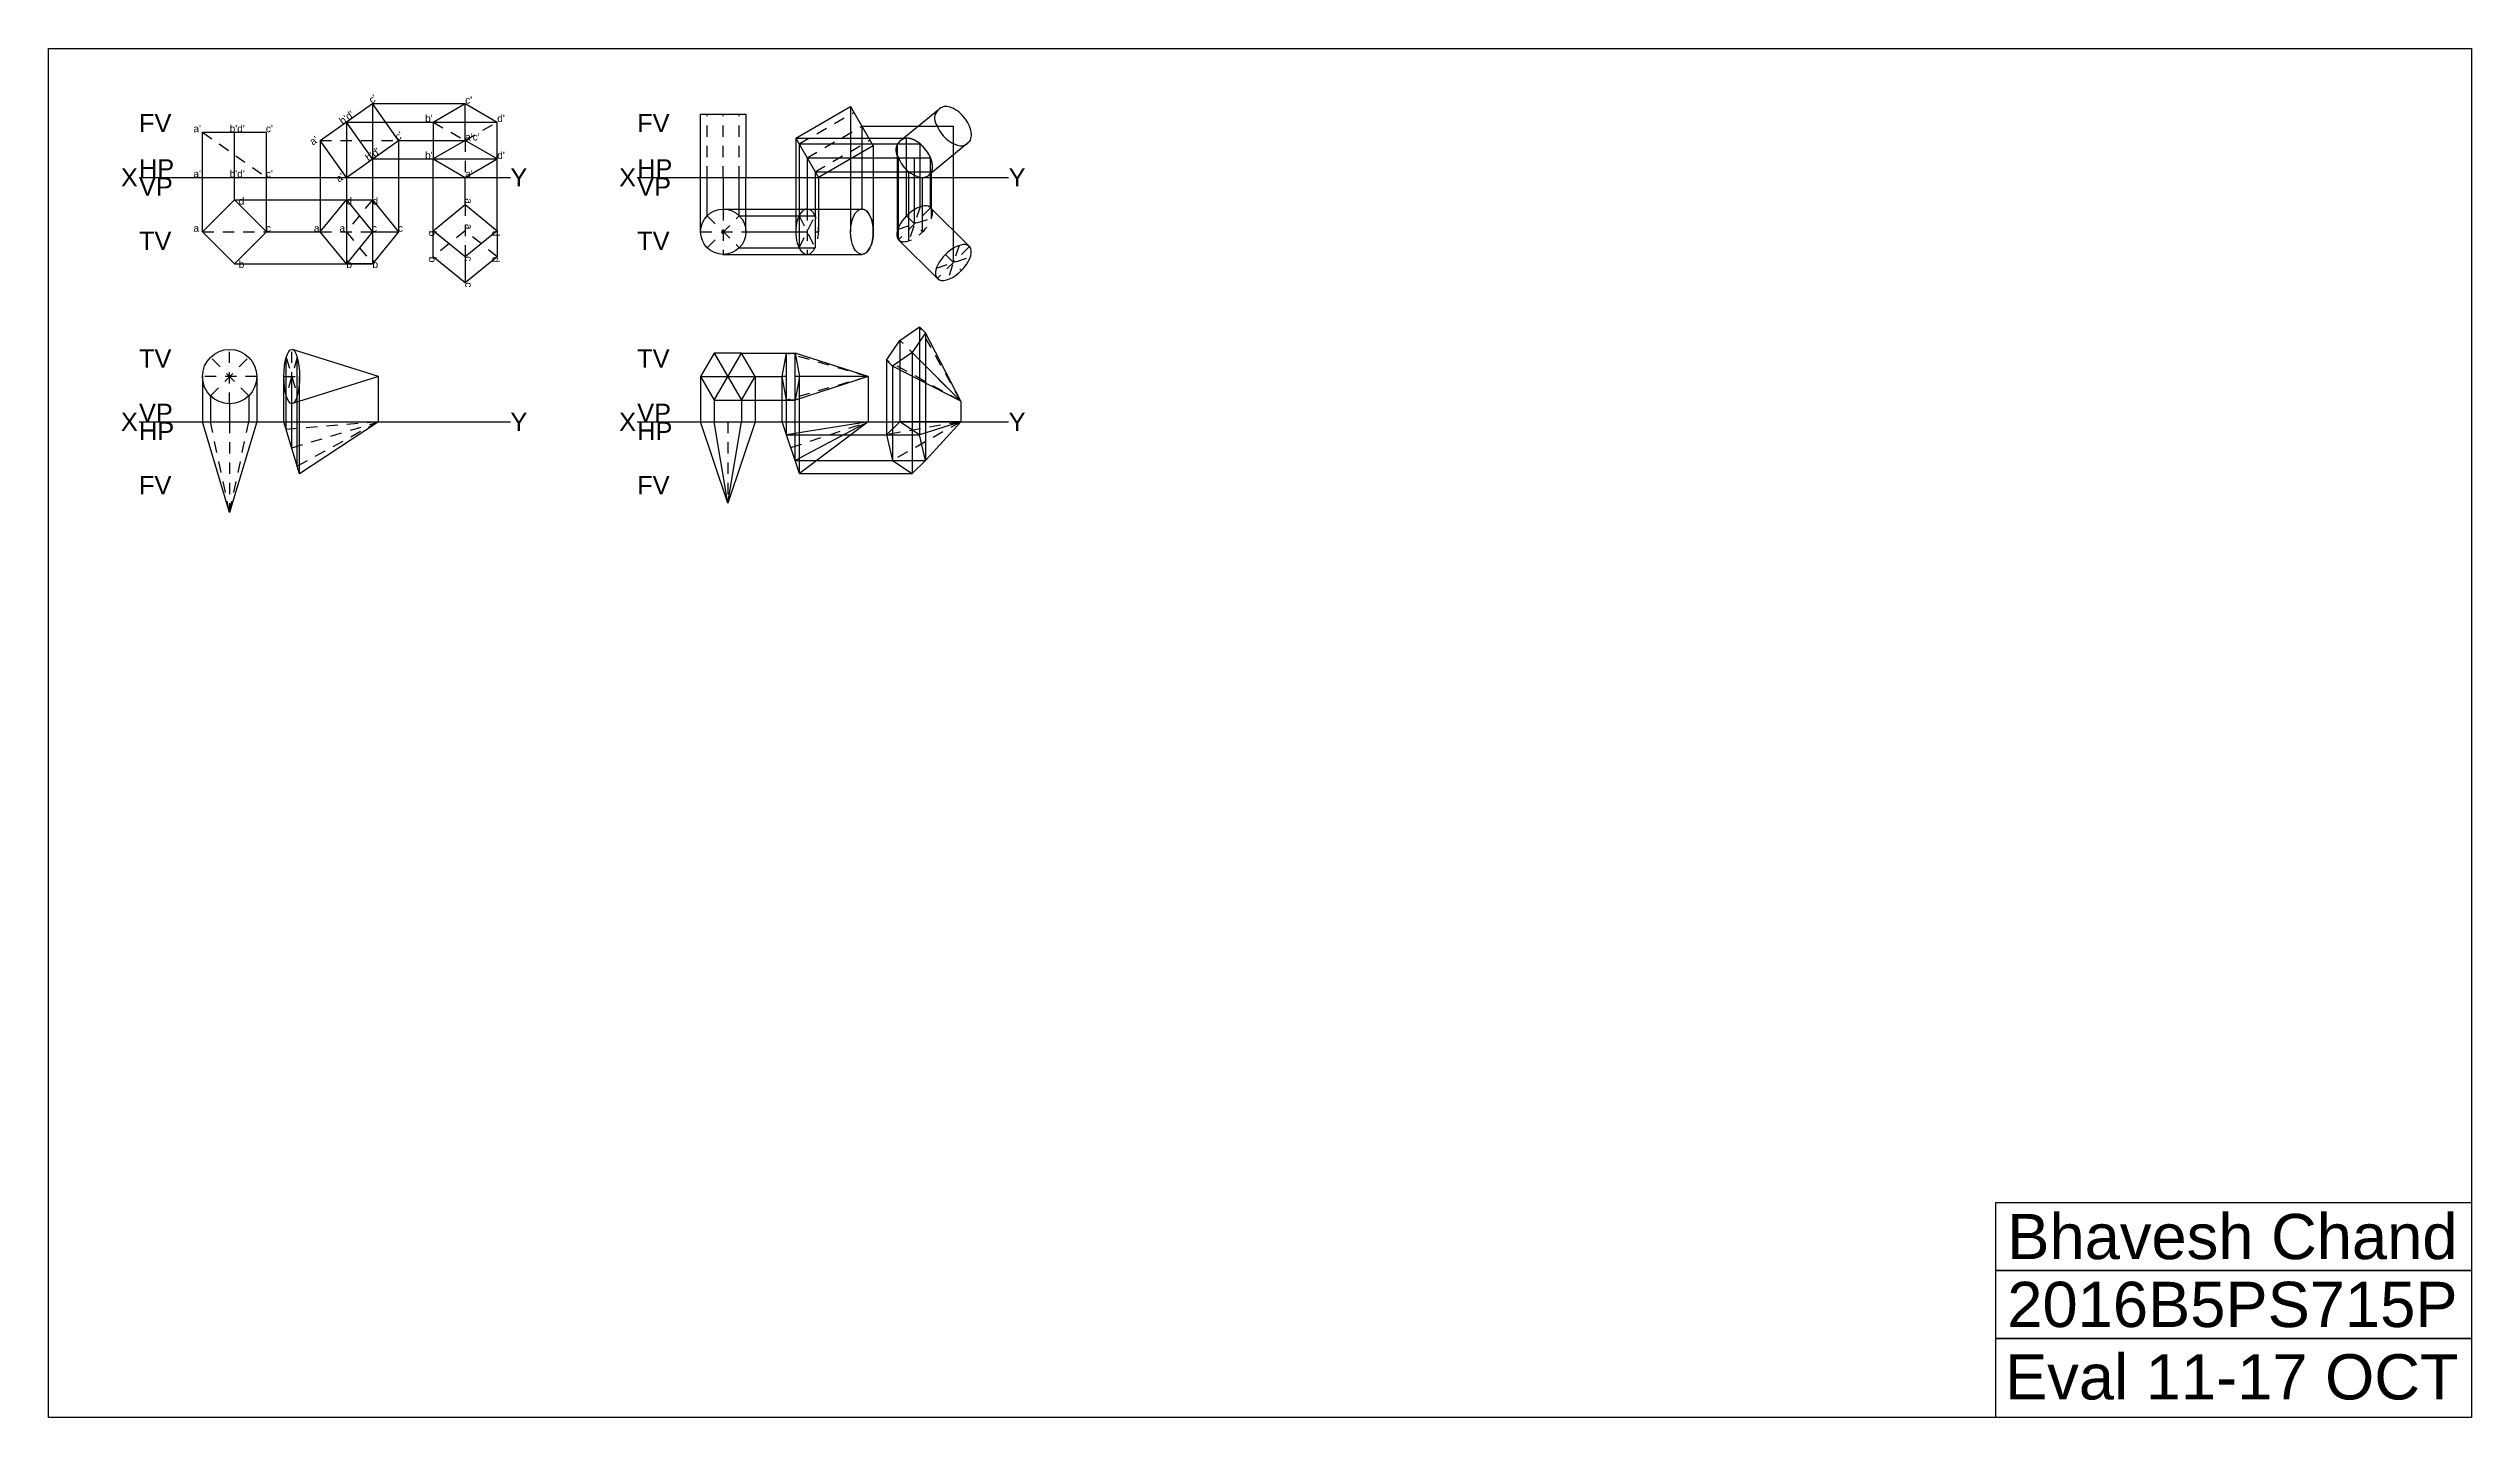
# Model space of a CAD drawing. Header units: inches. Extents: x -14 to 12.8, y -10.4 to 4.8.
import ezdxf

# ---------------------------------------------------------------- set-up
doc = ezdxf.new("R2010")
doc.units = ezdxf.units.IN
doc.header["$MEASUREMENT"] = 0
doc.linetypes.add('HIDDEN2', pattern=[0.1875, 0.125, -0.0625])
doc.layers.add('HIDDEN', color=1, linetype='HIDDEN2')
doc.layers.add('PROJECTION', color=4, linetype='Continuous')
doc.styles.get("Standard").update_dxf_attribs({"font": 'arial.ttf'})

msp = doc.modelspace()

# ---------------------------------------------------------------- linework, layer by layer
for p, q in [((-11, 3.733), (-10.423, 4.141)), ((-10.134, 3.733), (-10.423, 4.141)), ((-9.754, 3.937), (-9.4, 4.141)), ((-9.4, 3.733), (-9.4, 4.141)), ((-9.4, 4.141), (-9.046, 3.937)), ((-6.8, 3.325), (-6.8, 4.025)), ((-6.8, 4.025), (-6.3, 4.025)), ((-6.3, 4.025), (-6.3, 3.325)), ((-5.75, 3.758), (-5.144, 4.108)), ((-5.144, 4.108), (-4.894, 3.675)), ((-4.175, 4.071), (-4.592, 3.731)), ((-12.3, 3.325), (-12.3, 3.825)), ((-12.3, 3.825), (-11.593, 3.825)), ((-11.946, 3.325), (-11.946, 3.825)), ((-11.593, 3.325), (-11.593, 3.825)), ((-10.423, 3.529), (-10.711, 3.937)), ((-9.754, 3.937), (-9.754, 3.529)), ((-9.046, 3.529), (-9.046, 3.937)), ((-5.75, 3.758), (-5.5, 3.325)), ((-10.711, 3.325), (-11, 3.733)), ((-10.711, 3.325), (-10.134, 3.733)), ((-9.4, 3.733), (-9.754, 3.529)), ((-9.754, 3.529), (-9.4, 3.325)), ((-9.754, 3.529), (-9.754, 3.529)), ((-9.046, 3.529), (-9.4, 3.733)), ((-9.4, 3.325), (-9.046, 3.529)), ((-4.894, 3.675), (-5.5, 3.325)), ((-3.838, 3.713), (-4.28, 3.351)), ((-13, 3.325), (-8.9, 3.325)), ((-12.3, 3.325), (-11.593, 3.325)), ((-7.5, 3.325), (-3.4, 3.325)), ((-6.8, 3.325), (-6.3, 3.325)), ((-12.3, 2.725), (-11.946, 3.079)), ((-11.946, 3.079), (-11.593, 2.725)), ((-11, 2.725), (-10.711, 3.079)), ((-10.711, 3.079), (-10.423, 3.079)), ((-10.711, 3.079), (-10.423, 2.725)), ((-10.423, 3.079), (-10.134, 2.725)), ((-9.754, 2.736), (-9.4, 3.025)), ((-9.4, 3.025), (-9.046, 2.736)), ((-5.625, 2.975), (-5.019, 2.975)), ((-4.262, 2.99), (-3.833, 2.562)), ((-11.946, 2.371), (-12.3, 2.725)), ((-11.593, 2.725), (-11.946, 2.371)), ((-10.711, 2.371), (-11, 2.725)), ((-10.423, 2.725), (-10.711, 2.371)), ((-10.134, 2.725), (-10.423, 2.371)), ((-10.423, 2.725), (-10.134, 2.725)), ((-9.754, 2.448), (-9.754, 2.736)), ((-9.4, 2.448), (-9.754, 2.736)), ((-9.046, 2.736), (-9.4, 2.448)), ((-9.046, 2.736), (-9.046, 2.448)), ((-9.4, 2.159), (-9.754, 2.448)), ((-9.046, 2.448), (-9.4, 2.159)), ((-9.4, 2.448), (-9.4, 2.159)), ((-5.625, 2.475), (-5.019, 2.475)), ((-4.615, 2.637), (-4.187, 2.208)), ((-10.423, 2.371), (-10.711, 2.371)), ((-4.6, 1.525), (-4.383, 1.675)), ((-4.316, 1.608), (-4.466, 1.391)), ((-4.383, 1.675), (-4.316, 1.608)), ((-3.929, 0.854), (-4.316, 1.608)), ((-10.356, 1.125), (-11.306, 1.424)), ((-6.65, 1.385), (-6.35, 0.865)), ((-6.65, 0.865), (-6.35, 1.385)), ((-5.9, 1.125), (-5.853, 1.385)), ((-5.853, 1.385), (-5.758, 1.385)), ((-5.758, 1.385), (-5.71, 1.125)), ((-4.951, 1.125), (-5.758, 1.385)), ((-4.75, 1.308), (-4.6, 1.525)), ((-4.466, 1.391), (-4.683, 1.241)), ((-3.929, 0.854), (-4.466, 1.391)), ((-10.356, 1.125), (-11.306, 0.826)), ((-6.8, 1.125), (-6.2, 1.125)), ((-5.853, 0.865), (-5.9, 1.125)), ((-5.71, 1.125), (-5.758, 0.865)), ((-4.951, 1.125), (-5.758, 0.865)), ((-4.951, 1.125), (-5.71, 1.125)), ((-4.683, 1.241), (-4.75, 1.308)), ((-3.929, 0.854), (-4.683, 1.241)), ((-5.758, 0.865), (-5.853, 0.865)), ((-13, 0.625), (-8.9, 0.625)), ((-12.3, 0.625), (-11.7, 0.625)), ((-12, -0.375), (-12.3, 0.625)), ((-11.7, 0.625), (-12, -0.375)), ((-11.228, 0.05), (-11.4, 0.625)), ((-11.4, 0.625), (-10.356, 0.625)), ((-10.356, 0.625), (-11.228, 0.05)), ((-7.5, 0.625), (-3.4, 0.625)), ((-6.8, 0.625), (-6.2, 0.625)), ((-6.5, -0.275), (-6.8, 0.625)), ((-6.5, -0.275), (-6.65, 0.625)), ((-6.2, 0.625), (-6.5, -0.275)), ((-6.5, -0.275), (-6.35, 0.625)), ((-5.71, 0.056), (-5.9, 0.625)), ((-5.9, 0.625), (-4.951, 0.625)), ((-4.951, 0.625), (-5.853, 0.483)), ((-4.951, 0.625), (-5.758, 0.198)), ((-4.951, 0.625), (-5.71, 0.056)), ((-4.6, 0.625), (-4.75, 0.483)), ((-4.383, 0.483), (-4.6, 0.625)), ((-3.929, 0.625), (-4.6, 0.625)), ((-3.929, 0.625), (-4.383, 0.483)), ((-3.929, 0.625), (-4.316, 0.198)), ((-3.929, 0.625), (-4.316, 0.198)), ((-4.75, 0.483), (-4.683, 0.198)), ((-4.316, 0.198), (-4.383, 0.483)), ((-4.683, 0.198), (-4.466, 0.056)), ((-4.466, 0.056), (-4.316, 0.198))]:
    msp.add_line(p, q)
at = {"linetype": 'HIDDEN2'}
for p, q in [((-6.727, 3.325), (-6.727, 4.025)), ((-6.55, 3.325), (-6.55, 4.025)), ((-6.373, 3.325), (-6.373, 4.025)), ((-5.713, 3.695), (-5.107, 4.045)), ((-12.3, 3.825), (-11.593, 3.325)), ((-5.625, 3.542), (-5.019, 3.892)), ((-11, 3.733), (-10.134, 3.733)), ((-5.537, 3.388), (-4.93, 3.738)), ((-9.4, 3.025), (-9.4, 2.166)), ((-6.55, 2.975), (-6.55, 2.475)), ((-5.625, 2.975), (-5.625, 2.475)), ((-4.262, 2.99), (-4.615, 2.637)), ((-4.376, 3.001), (-4.501, 2.626)), ((-12.3, 2.725), (-11.593, 2.725)), ((-11, 2.725), (-10.134, 2.725)), ((-6.8, 2.725), (-6.3, 2.725)), ((-6.727, 2.902), (-6.373, 2.548)), ((-6.727, 2.548), (-6.373, 2.902)), ((-5.75, 2.725), (-5.5, 2.725)), ((-5.713, 2.902), (-5.537, 2.548)), ((-5.713, 2.548), (-5.537, 2.902)), ((-4.626, 2.751), (-4.251, 2.876)), ((-4.527, 2.902), (-4.35, 2.725)), ((-4.197, 2.322), (-3.822, 2.447)), ((-3.833, 2.562), (-4.187, 2.208)), ((-4.098, 2.473), (-3.921, 2.296)), ((-3.947, 2.572), (-4.072, 2.197)), ((-12, 0.825), (-12, 1.425)), ((-11.314, 0.825), (-11.314, 1.425)), ((-11.7, 1.125), (-12.3, 1.125)), ((-12.212, 0.913), (-11.788, 1.337)), ((-11.788, 0.913), (-12.212, 1.337)), ((-11.4, 1.125), (-11.228, 1.125)), ((-11.253, 1.337), (-11.375, 0.913)), ((-11.375, 1.337), (-11.253, 0.913)), ((-12, -0.375), (-12.212, 0.625)), ((-12, 0.625), (-12, -0.375)), ((-12, -0.375), (-11.788, 0.625)), ((-10.356, 0.625), (-11.375, 0.541)), ((-11.314, 0.338), (-10.356, 0.625)), ((-10.356, 0.625), (-11.253, 0.134)), ((-6.5, 0.625), (-6.5, -0.275)), ((-5.805, 0.34), (-4.951, 0.625))]:
    msp.add_line(p, q, dxfattribs=at)
for points in [[(-14, 4.75), (12.75, 4.75), (12.75, -10.375), (-14, -10.375)], [(-6.2, 1.125), (-6.35, 1.385), (-6.65, 1.385), (-6.8, 1.125), (-6.65, 0.865), (-6.35, 0.865)], [(12.75, -8.75), (7.5, -8.75), (7.5, -8), (12.75, -8)], [(12.75, -9.5), (7.5, -9.5), (7.5, -8.75), (12.75, -8.75)], [(12.75, -10.375), (7.5, -10.375), (7.5, -9.5), (12.75, -9.5)]]:
    msp.add_lwpolyline(points, close=True)
for points in [[(-4.187, 3.892, 0.071839), (-4.138, 3.803, 0.078381), (-4.072, 3.738, 0.054762), (-3.977, 3.685, 0.106984), (-3.921, 3.675, 0.13601), (-3.861, 3.694, 0.14642), (-3.822, 3.738, 0.123115), (-3.811, 3.801, 0.083604), (-3.833, 3.892, 0.059484), (-3.88, 3.973, 0.057541), (-3.947, 4.045, 0.075594), (-4.03, 4.095, 0.106984), (-4.098, 4.108, 0.13601), (-4.148, 4.093, 0.100919), (-4.197, 4.045, 0.168886), (-4.218, 3.97, 0.154721), (-4.187, 3.892)], [(-3.823, 3.736, 0.006612), (-3.822, 3.738, 0.123115), (-3.811, 3.801, 0.083604), (-3.833, 3.892, 0.059484), (-3.88, 3.973, 0.057541), (-3.947, 4.045, 0.075594), (-4.03, 4.095, 0.106984), (-4.098, 4.108)], [(-4.615, 3.542, 0.071839), (-4.567, 3.453, 0.078381), (-4.501, 3.388, 0.054762), (-4.405, 3.335, 0.106984), (-4.35, 3.325, 0.13601), (-4.289, 3.344, 0.14642), (-4.251, 3.388, 0.123115), (-4.24, 3.451, 0.083604), (-4.262, 3.542, 0.059484), (-4.309, 3.623, 0.057541), (-4.376, 3.695, 0.075594), (-4.459, 3.745, 0.106984), (-4.527, 3.758, 0.13601), (-4.576, 3.743, 0.100919), (-4.626, 3.695, 0.168886), (-4.646, 3.62, 0.154721), (-4.615, 3.542)]]:
    msp.add_lwpolyline(points, format="xyb")
for centre, radius in [((-6.55, 2.725), 0.25), ((-12, 1.125), 0.3)]:
    msp.add_circle(centre, radius)
for centre, major_axis, start_param, end_param in [((-5.625, 2.725), (0, 0.25), 0, 3.141593), ((-5.019, 2.725), (0, 0.25), 3.141593, 6.283185), ((-4.438, 2.813), (0.177, 0.177), 6.075499, 9.632464), ((-4.01, 2.385), (0.177, 0.177), 6.075499, 9.632464), ((-4.01, 2.385), (0.177, 0.177), 3.349279, 6.075499)]:
    msp.add_ellipse(centre, major_axis=major_axis, ratio=0.5, start_param=start_param, end_param=end_param)
for centre, major_axis, ratio in [((-5.019, 2.725), (0, 0.25), 0.5), ((-11.314, 1.125), (0, 0.3), 0.287045)]:
    msp.add_ellipse(centre, major_axis=major_axis, ratio=ratio)
at = {"layer": 'HIDDEN'}
for p, q in [((-9.754, 3.937), (-9.4, 3.733)), ((-9.4, 3.733), (-9.046, 3.937)), ((-9.4, 3.733), (-9.4, 3.325)), ((-10.423, 3.079), (-10.711, 2.725)), ((-9.4, 3.025), (-9.4, 2.736)), ((-11, 2.725), (-10.711, 2.725)), ((-10.711, 2.725), (-10.423, 2.371)), ((-9.4, 2.736), (-9.754, 2.448)), ((-9.046, 2.448), (-9.4, 2.736)), ((-3.929, 0.854), (-4.383, 1.675)), ((-4.951, 1.125), (-5.853, 1.385)), ((-3.929, 0.854), (-4.6, 1.525)), ((-4.951, 1.125), (-5.9, 1.125)), ((-4.951, 1.125), (-5.853, 0.865)), ((-3.929, 0.854), (-4.75, 1.308)), ((-3.929, 0.625), (-4.75, 0.483)), ((-3.929, 0.625), (-4.683, 0.198))]:
    msp.add_line(p, q, dxfattribs=at)
msp.add_lwpolyline([(-4.252, 3.386, 0.006612), (-4.251, 3.388, 0.123115), (-4.24, 3.451, 0.083604), (-4.262, 3.542, 0.059484), (-4.309, 3.623, 0.057541), (-4.376, 3.695, 0.075594), (-4.459, 3.745, 0.106984), (-4.527, 3.758)], format="xyb", dxfattribs=at)
for centre, major_axis, start_param, end_param in [((-5.625, 2.725), (0, 0.25), 3.141593, 6.283185), ((-4.438, 2.813), (0.177, 0.177), 3.349279, 6.075499)]:
    msp.add_ellipse(centre, major_axis=major_axis, ratio=0.5, start_param=start_param, end_param=end_param, dxfattribs=at)
at = {"layer": 'PROJECTION'}
for p, q in [((-10.423, 4.141), (-10.423, 2.725)), ((-10.423, 4.141), (-9.4, 4.141)), ((-5.144, 4.108), (-5.144, 2.725)), ((-10.711, 3.937), (-10.711, 2.371)), ((-10.711, 3.937), (-9.046, 3.937)), ((-5.75, 3.758), (-5.75, 2.725)), ((-5.75, 3.758), (-4.527, 3.758)), ((-5.019, 3.892), (-5.019, 2.975)), ((-5.019, 3.892), (-4.01, 3.892)), ((-4.527, 2.902), (-4.527, 3.758)), ((-4.01, 2.385), (-4.01, 3.892)), ((-11, 3.733), (-11, 2.725)), ((-10.423, 3.529), (-10.423, 2.371)), ((-10.423, 3.529), (-9.046, 3.529)), ((-10.134, 3.733), (-10.134, 2.725)), ((-10.134, 3.733), (-9.4, 3.733)), ((-9.754, 2.736), (-9.754, 3.529)), ((-9.046, 2.736), (-9.046, 3.529)), ((-5.713, 3.695), (-5.713, 2.548)), ((-5.713, 3.695), (-4.376, 3.695)), ((-5.625, 3.542), (-5.625, 2.975)), ((-5.625, 3.542), (-4.262, 3.542)), ((-4.894, 3.675), (-4.894, 2.725)), ((-4.626, 2.751), (-4.626, 3.695)), ((-4.615, 2.637), (-4.615, 3.542)), ((-4.438, 2.813), (-4.438, 3.542)), ((-4.376, 3.001), (-4.376, 3.695)), ((-4.262, 2.99), (-4.262, 3.542)), ((-12.3, 2.725), (-12.3, 3.325)), ((-11.946, 3.079), (-11.946, 3.325)), ((-11.593, 2.725), (-11.593, 3.325)), ((-10.711, 3.325), (-10.711, 2.725)), ((-9.4, 3.025), (-9.4, 3.325)), ((-6.8, 2.725), (-6.8, 3.325)), ((-6.727, 2.902), (-6.727, 3.325)), ((-6.55, 3.325), (-6.55, 2.975)), ((-6.373, 2.902), (-6.373, 3.325)), ((-6.3, 2.725), (-6.3, 3.325)), ((-5.537, 3.388), (-5.537, 2.548)), ((-5.537, 3.388), (-4.251, 3.388)), ((-5.5, 3.325), (-5.5, 2.725)), ((-4.501, 2.626), (-4.501, 3.388)), ((-4.35, 2.725), (-4.35, 3.325)), ((-4.251, 2.876), (-4.251, 3.388)), ((-11.946, 3.079), (-10.423, 3.079)), ((-6.55, 2.975), (-5.625, 2.975)), ((-5.625, 2.975), (-5.625, 2.975)), ((-11.593, 2.725), (-11, 2.725)), ((-6.373, 2.902), (-5.537, 2.902)), ((-6.3, 2.725), (-5.75, 2.725)), ((-6.554, 2.475), (-5.629, 2.475)), ((-6.373, 2.548), (-5.537, 2.548)), ((-11.946, 2.371), (-10.423, 2.371)), ((-4.383, 1.675), (-4.383, 0.483)), ((-4.316, 1.608), (-4.316, 0.198)), ((-6.35, 1.385), (-5.758, 1.385)), ((-5.853, 0.483), (-5.853, 1.385)), ((-5.758, 0.198), (-5.758, 1.385)), ((-4.6, 1.525), (-4.6, 0.625)), ((-4.466, 1.391), (-4.466, 0.056)), ((-12.3, 1.125), (-12.3, 0.625)), ((-11.7, 1.125), (-11.7, 0.625)), ((-11.4, 0.625), (-11.4, 1.125)), ((-11.375, 0.541), (-11.375, 1.337)), ((-11.314, 0.338), (-11.314, 1.125)), ((-11.253, 0.134), (-11.253, 1.337)), ((-11.228, 0.05), (-11.228, 1.125)), ((-10.356, 0.625), (-10.356, 1.125)), ((-6.8, 1.125), (-6.8, 0.625)), ((-6.2, 1.125), (-6.2, 0.625)), ((-6.2, 1.125), (-5.9, 1.125)), ((-5.9, 0.625), (-5.9, 1.125)), ((-5.71, 0.056), (-5.71, 1.125)), ((-4.951, 1.125), (-4.951, 0.625)), ((-4.75, 1.308), (-4.75, 0.483)), ((-4.683, 1.241), (-4.683, 0.198)), ((-12.212, 0.913), (-12.212, 0.625)), ((-12, 0.825), (-12, 0.625)), ((-11.788, 0.913), (-11.788, 0.625)), ((-6.65, 0.865), (-6.65, 0.625)), ((-6.35, 0.865), (-6.35, 0.625)), ((-6.35, 0.865), (-5.758, 0.865)), ((-3.929, 0.854), (-3.929, 0.625)), ((-5.853, 0.483), (-4.383, 0.483)), ((-5.758, 0.198), (-4.316, 0.198)), ((-5.71, 0.056), (-4.466, 0.056))]:
    msp.add_line(p, q, dxfattribs=at)

# ---------------------------------------------------------------- texts
for s, height, p in [('FV', 0.2, (-13, 3.825)), ("b'", 0.08, (-9.842, 3.937)), ("c'", 0.08, (-9.4, 4.141)), ("d'", 0.08, (-9.046, 3.937)), ('FV', 0.2, (-7.5, 3.825)), ("a'", 0.08, (-12.4, 3.825)), ("b'd'", 0.08, (-12, 3.825)), ("c'", 0.08, (-11.6, 3.825)), ("a'c'", 0.08, (-9.4, 3.733)), ('HP', 0.2, (-13, 3.325)), ("b'", 0.08, (-9.842, 3.529)), ("d'", 0.08, (-9.046, 3.529)), ('HP', 0.2, (-7.5, 3.325)), ('X', 0.2, (-13.2, 3.225)), ('VP', 0.2, (-13, 3.125)), ("a'", 0.08, (-12.4, 3.325)), ("b'd'", 0.08, (-12, 3.325)), ("c'", 0.08, (-11.6, 3.325)), ("a'", 0.08, (-9.4, 3.325)), ('Y', 0.2, (-8.9, 3.225)), ('X', 0.2, (-7.7, 3.225)), ('VP', 0.2, (-7.5, 3.125)), ('Y', 0.2, (-3.4, 3.225)), ('d', 0.08, (-11.9, 3.025)), ('d', 0.08, (-10.711, 3.025)), ('d', 0.08, (-10.423, 3.025)), ('TV', 0.2, (-13, 2.525)), ('a', 0.08, (-12.4, 2.725)), ('c', 0.08, (-11.6, 2.725)), ('a', 0.08, (-11.07, 2.725)), ('a', 0.08, (-10.787, 2.725)), ('c', 0.08, (-10.43, 2.725)), ('c', 0.08, (-10.141, 2.725)), ('TV', 0.2, (-7.5, 2.525)), ('b', 0.08, (-11.9, 2.325)), ('b', 0.08, (-10.711, 2.325)), ('b', 0.08, (-10.423, 2.325)), ('TV', 0.2, (-13, 1.225)), ('TV', 0.2, (-7.5, 1.225)), ('VP', 0.2, (-13, 0.625)), ('VP', 0.2, (-7.5, 0.625)), ('X', 0.2, (-13.2, 0.525)), ('HP', 0.2, (-13, 0.425)), ('Y', 0.2, (-8.9, 0.525)), ('X', 0.2, (-7.7, 0.525)), ('HP', 0.2, (-7.5, 0.425)), ('Y', 0.2, (-3.4, 0.525)), ('FV', 0.2, (-13, -0.175)), ('FV', 0.2, (-7.5, -0.175)), ('Bhavesh Chand', 0.5, (7.625, -8.625)), ('2016B5PS715P', 0.5, (7.625, -9.375)), ('Eval 11-17 OCT', 0.5, (7.6, -10.175))]:
    msp.add_text(s, height=height).set_placement(p)
for s, rotation, p in [("b'd'", 35.2644, (-10.755, 3.906)), ("c'", 35.2644, (-10.428, 4.137)), ("a'", 35.2644, (-11.082, 3.676)), ("c'", 35.2644, (-10.14, 3.729)), ("b'd'", 35.2644, (-10.466, 3.498)), ("a'", 35.2644, (-10.793, 3.267)), ('a', 270, (-9.4, 3.095)), ('b', 270, (-9.8, 2.736)), ('a', 270, (-9.4, 2.812)), ('d', 270, (-9.1, 2.736)), ('b', 270, (-9.8, 2.448)), ('c', 270, (-9.4, 2.455)), ('d', 270, (-9.1, 2.448)), ('c', 270, (-9.4, 2.166))]:
    msp.add_text(s, height=0.08, rotation=rotation).set_placement(p)

doc.saveas('drawing.dxf')
